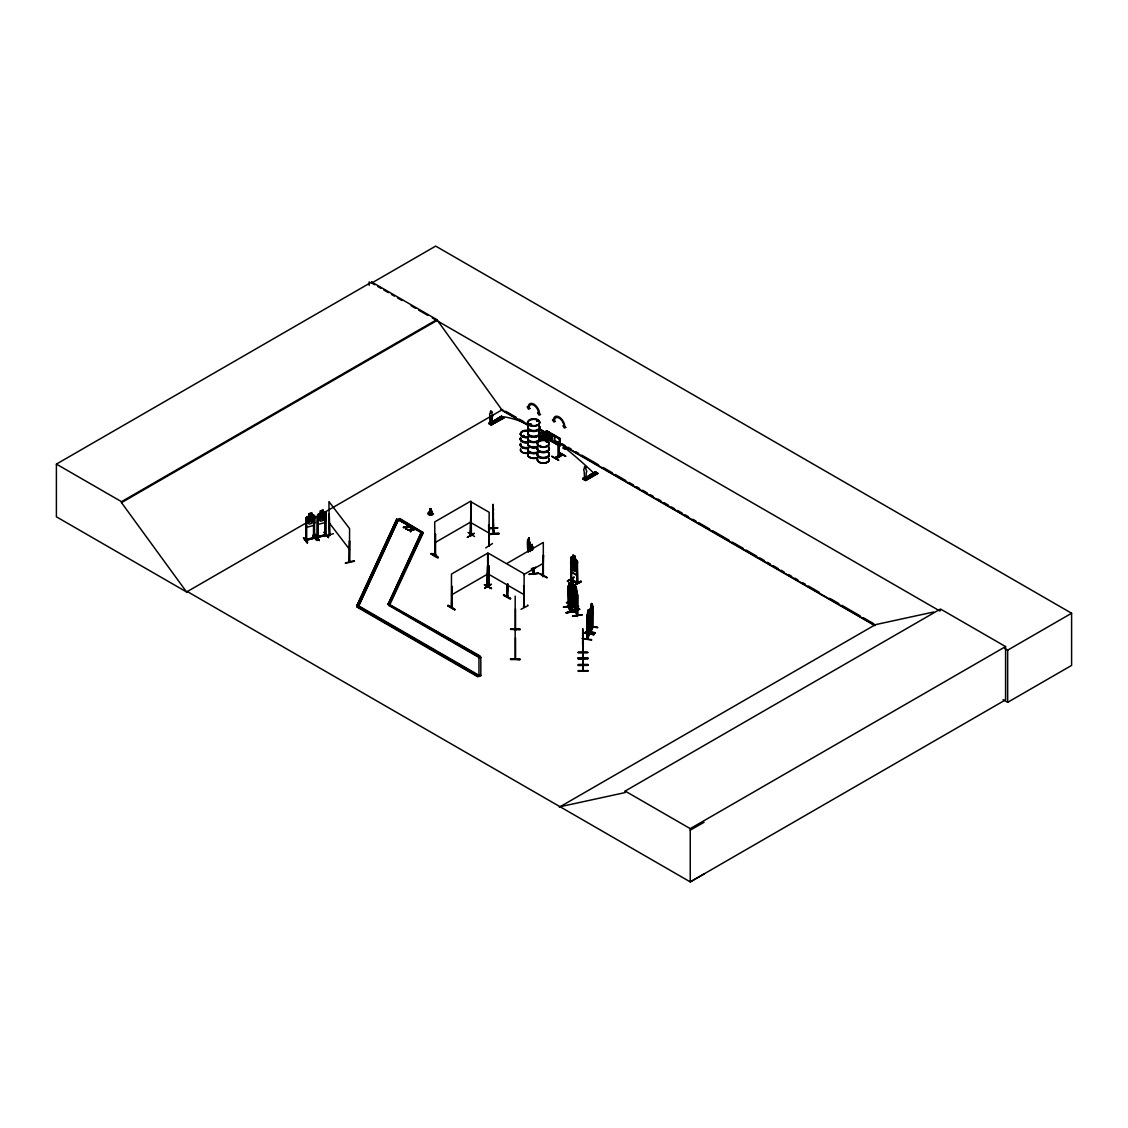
<?xml version="1.0" encoding="UTF-8"?>
<svg xmlns="http://www.w3.org/2000/svg" width="1128" height="1128" viewBox="0 0 1128 1128"><rect width="100%" height="100%" fill="white"/><g stroke="black" fill="none" stroke-linecap="round" stroke-linejoin="round"><path stroke-width="1.5" d="M430.417 511.28C429.613 502.919 435.112 517.865 429.134 514.199L430.374 508.573L431.051 511.351M492.301 416.979L491.893 423.564L492.301 416.979A2.129 1.227 60 0 0 491.893 414.117L491.963 411.946M585.869 479.033L586.278 472.449A2.129 1.227 60 0 0 585.968 469.544L585.869 467.161L584.558 466.414M493.415 520.361L492.696 508.545L493.542 513.959M329.644 535.039L328.868 535.123L329.291 534.319L329.644 535.588L329.249 514.213L329.644 535.588M349.172 561.645L349.525 540.749L349.609 562.209L349.567 560.87M492.767 528.454L493.232 528.214M493.274 528.99L492.809 505.781L493.133 507.459M493.133 506.416L493.091 504.442L493.669 533.967L492.809 505.781M494.036 533.065L493.162 528.454M589.253 618.525L586.997 625.73L589.126 618.553M592.355 614.661L592.609 611.573L590.353 618.764M586.814 639.209L586.997 615.352M587.42 638.857L587.152 615.973L588.337 609.895L588.421 612.617M589.042 634.528L589.267 613.167L589.493 634.528M589.62 634.147L587.166 639.322L587.392 617.975M590.762 631.144L592.849 626.815M592.947 606.258L592.369 627.619L592.764 626.844M582.33 638.617L591.608 640.069M582.33 638.279L591.594 639.646M585.559 631.976C591.199 629.678 603.762 636.107 585.573 631.891M594.935 633.09L585.686 631.609L594.921 633.132M429.81 514.523L430.261 508.714L428.823 513.719M564.592 447.294C564.381 444.502 561.476 449.536 564 448.324M550.337 433.504C557.613 437.424 558.134 438.947 560.094 438.468L546.403 430.713L545.529 432.87L543.386 431.531M559.798 445.546L559.164 445.038M559.756 438.665L559.826 446.293L559.826 438.552L546.333 430.755L545.614 432.997L546.347 432.137L552.283 436.846L552.283 439.243L550.506 439.497M493.26 516.553L493.387 515.397M490.511 411.1L490.384 413.243A2.129 1.227 60 0 0 490.074 415.809L490.384 422.69L491.159 422.563M490.003 422.239L491.018 422.563M558.811 443.135L558.811 456.882L558.007 456.558M585.136 477.934L584.163 478.3L585.079 477.694M584.642 478.286L584.36 477.891M584.121 478.173L585.065 477.877M570.895 596.275L570.571 598.376L568.681 594.216M573.419 591.706L573.066 593.751L573.348 591.791M577.028 602.042L577.282 600.025L576.916 602.07L575.026 597.896M305.744 540.227L314.289 537.986M313.542 537.689C309.89 540.58 304.222 537.929 306.717 540.256L306.633 519.134L305.843 519.331L305.885 540.397L306.026 517.935L306.026 524.816M306.083 540.382L314.656 538.169L314.656 537.407L313.542 538.239L313.64 517.343L314.557 517.315L313.64 517.343M317.194 537.309L326.105 535.25L325.343 534.742M324.991 535.321L325.09 514.424L326.006 514.41L325.216 514.608M325.259 534.728L325.921 534.291L325.738 535.067M429.542 512.831L430.374 508.573M492.739 528.567L493.655 533.911M474.296 533.417L467.387 537.266M429.134 514.199L430.304 508.784M515.637 630.129L515.623 628.987M515.581 659.147L515.524 637.828M523.843 435.718L522.334 435.887M530.089 424.17L531.091 424.17M531.147 424.692L530.033 424.692M531.485 424.734L529.751 424.636M536.745 420.73L537.788 420.645L536.773 420.814M537.689 420.786L536.815 420.575M537.097 420.631L537.28 420.871M539.212 445.757C542.004 445.659 539.184 446.251 539.847 445.475M546.46 442.106L547.08 442.162M591.862 475.494L591.001 474.846M592.129 475.494L591.157 474.93M583.148 653.168L583.162 651.97M582.725 658.146L582.725 656.778M324.483 535.885L333.409 533.784M430.966 553.862C445.405 563.929 434.209 551.62 430.966 553.876M454.908 609.275C433.843 597.093 469.319 617.834 447.774 605.933M448.056 605.75L454.598 609.825M503.737 594.653L510.617 598.489L510.237 599.137L503.426 595.203L510.589 598.489M551.832 456.487L558.614 460.407M551.846 456.149L558.642 460.041M570.5 593.356L570.091 594.526L568.921 589.958L569.33 582.626M515.144 628.987L515.623 629.748M313.598 525.352L314.698 522.673M314.656 522.616L313.711 525.479L306.957 527.199L306.125 524.788M321.72 516.116L319.379 514.537L321.17 517.005L319.294 520.544L321.79 517.414C322.848 521.192 326.33 518.908 322.368 516.723L324.187 513.296L321.847 516.116M325.047 522.447L326.105 512.817L325.09 512.168L318.392 513.874L317.476 515.017L317.335 537.478L317.292 516.413L318.082 516.215L318.279 537.28L318.082 516.215M326.147 519.768L325.16 522.56L318.406 524.294L317.476 521.897M533.403 573.376L534.108 572.968L531.838 568.498M534.023 568.526L534.052 573.799L531.528 568.554M568.061 606.709L570.542 612.053L570.5 588.562L569.302 582.471L569.231 585.206M568.709 607.231L568.413 585.841L568.667 607.174M571.558 601.675L570.923 601.238L573.771 607.188M570.599 611.404L570.895 589.436M575.139 610.234L574.815 609.529L575.463 610.812L566.073 612.744L575.477 611.587L566.101 612.716M577 591.735L575.012 587.603L575.675 588.788L575.576 586.236L577.296 593.201L577.296 615.634L577.592 594.668L577.677 615.521M576.676 570.105L577.353 567.934L576.676 570.105L571.445 567.088L570.768 564.127M583.289 670.977L582.979 638.533M572.869 562.689L570.613 562.336L571.318 572.164L576.591 575.153L577.282 566.129M576.591 575.153L577.437 572.982M406.263 528.736L406.954 527.044L409.845 526.663L406.954 527.467L406.263 529.173L405.713 528.426L406.263 529.173M407.842 529.638L410.677 529.624L410.662 531.711L411.452 527.594L410.775 529.695L407.842 530.075L410.775 529.695M410.662 531.711L412.002 527.904M406.376 526.734L403.443 527.537L406.277 527.523L407.053 525.056L407.053 527.114L409.845 527.1M407.053 525.056L406.376 527.157L403.443 527.537M307.267 542.963L303.432 537.844L307.295 542.906M307.69 542.455L303.756 537.76M314.839 534.968C327.684 552.382 306.915 522.602 318.716 540.002M315.276 534.446L319.069 539.903M405.713 528.849L406.277 527.086L403.443 527.1M406.954 527.467L407.603 525.366M410.113 531.387L410.677 529.624M490.102 423.705C491.836 424.805 489.947 420.532 490.342 422.859M558.741 456.84L559.15 442.557L557.923 443.487L558.064 456.614M554.849 458.165L561.589 454.246M574.166 577.437L567.412 581.033M491.357 584.36L484.688 587.956M439.61 633.273L388.117 604.298L421.181 533.036L422.506 532.275L399.918 518.584L398.593 519.345L358.507 606.356L356.716 606.074L396.802 519.063L422.986 533.318L389.907 604.58L388.596 605.341L422.986 532.656M356.716 606.074L396.802 519.063M480.824 675.305L478.963 675.305L358.464 605.736L357.139 607.146L358.464 606.385L398.593 519.345M388.117 604.298L421.181 532.388L422.506 531.626M587.688 611.813L588.435 609.91M590.987 604.707L591.016 607.301L590.875 604.693C592.285 600.914 592.637 606.032 590.367 608.457C589.309 613.082 591.833 603.691 590.508 609.021L590.494 632.413L592.976 627.154M591.044 604.848L591.537 603.804L591.044 605.708M587.688 612.673L588.181 611.616M587.011 615.409L589.225 611.729M590.423 610.967L590.423 614.436M589.394 634.613L589.591 613.223M590.903 612.927L591.664 606.497L590.423 631.835M584.826 633.287L594.089 634.726L584.953 632.963M597.572 627.436L588.308 626.012M586.814 638.448L589.027 634.035M586.842 639.266L589.295 633.978M590.339 631.877L590.099 609.895M590.198 632.314L592.651 627.027M528.51 423.818L528.51 425.2M487.916 586.532L488.946 586.757L488.861 565.889L488.015 565.664L488.861 565.889M488.621 586.123L487.945 585.742L488.692 586.165M487.93 586.165L486.944 587.152L487.634 565.889L487.183 587.279L487.86 586.884L488.015 552.988L524.153 573.856L523.914 606.92M306.745 540.199L306.675 539.198M314.472 537.971L314.388 537.21L306.717 539.438M314.543 538.211L314.557 515.792L313.64 515.073L306.943 516.779L306.069 517.992L306.985 516.864M326.147 512.859L326.077 535.306L317.532 537.464M571.642 579.806L570.712 579.609L571.177 578.72M571.713 579.115L571.078 578.706M577.409 583.486L576.986 582.147L577.508 582.725M571.078 579.468L577.762 583.317L577.057 562.082L577.296 583.444M435.634 554.497L435.549 555.357L435.549 534.404L434.703 534.63L435.549 534.404M559.389 438.82L559.46 438.002L559.164 438.961M560.08 439.088L548.716 432.842L548.941 431.996L548.716 432.842M564.86 447.774C563.309 451.905 568.202 446.279 564.86 447.774A445.165 416.317 69.6 0 1 594.611 473.915M559.22 456.572L558.811 456.177M529.695 424.452L529.934 424.213M522.292 435.831L523.857 435.591M547.277 441.88L546.361 441.88M527.89 551.409C525.718 529.37 531.443 541.877 530.357 551.592L530.231 544.683M531.217 549.688L531.443 545.825L532.909 548.758L531.993 544.443L532.783 548.8M571.642 571.135L571.473 580.004L570.796 579.637L571.811 580.469L571.233 602.563M574.885 588.04L575.421 610.756M589.253 611.644L589.408 633.795M592.764 627.605L592.256 604.312M488.621 524.943L488.932 546.022L489.171 512.295L471.095 501.861L470.827 535.532M471.448 535.603L471.095 514.551L471.137 535.405M570.599 610.854L568.484 606.751L568.78 583.909L569.302 585.037M434.745 554.666L434.632 555.54L435.634 555.258M470.277 534.15L470.926 533.826M470.235 534.982L470.926 534.587M452.328 586.532L451.708 607.809L451.722 586.884M486.944 587.152L487.705 586.715L487.634 553.199L451.482 574.067L451.411 607.668L452.328 607.484M507.318 596.275L507.529 596.233M507.149 584.374L507.191 596.797M542.624 575.632L543.061 575.731M311.822 515.609L311.779 512.986L308.903 513.719L309.044 516.398L307.606 517.625L307.606 522.419L309.044 524.111L311.723 523.42L313.161 520.995L313.161 516.201L311.723 515.722L311.68 513.099M320.493 513.48L319.055 514.706L319.055 519.5L320.493 521.192L323.172 520.501L324.61 518.09L324.61 513.296L323.172 512.803L323.228 510.067L320.352 510.801L320.394 513.423L320.493 510.913L323.172 510.237M534.023 573.743L531.838 569.048M577.028 615.042L577.677 614.76L575.421 610.29M577.621 615.507L575.167 610.29M496.912 419.602L498.238 419.813L496.912 419.87M523.857 436.353L523.604 435.478M572.798 580.765L577.508 583.486L577.508 561.053L571.501 556.851L570.768 557.246L570.923 586.574L573.165 593.737M501.889 416.683L489.228 423.62L489.792 424.072L502.059 416.993L501.452 416.246L489.03 423.606L490.454 421.872M501.452 416.246L503.892 418.037L490.863 424.664L491.653 425.101M491.159 424.833L503.863 418.037M595.274 472.054L594.174 472.618M583.768 479.541L595.866 472.167L583.303 479.259L583.19 478.06L584.6 477.44L584.769 479.583M595.429 471.73L597.544 473.351M572.939 560.08L575.181 561.349L572.939 560.249M571.402 561.772L576.605 564.804M576.634 564.733L577.367 566.129L575.181 563.915L576.239 565.452L576.239 570.246L575.111 571.656L573.01 570.472L571.896 567.779L571.896 562.999L573.01 562.773M570.613 569.217L571.388 572.122L576.605 574.984M538.507 429.416L544.105 432.602L544.345 431.756L538.747 428.584M544.105 432.602L544.345 431.756M538.507 436.381L544.105 439.553C533.699 430.783 540.284 438.496 546.953 441.118L547.743 438.834L549.971 440.117M544.105 439.553L544.345 438.707M470.164 535.024L470.855 513.762L470.404 535.151L471.067 534.63M474.507 536.491L468.007 532.486M470.587 534.334L470.799 533.854M484.405 584.84L491.596 588.506L484.786 584.614M451.82 606.977L451.764 607.005M451.482 607.625L452.088 586.405M543.033 576.464L543.301 555.131L542.906 576.535L543.301 575.238M542.85 576.521L543.541 555.258M540.072 574.081L547.263 577.747L540.453 573.856M524.393 586.405L523.533 586.179M507.755 595.753L507.445 597.036L507.755 584.022M543.245 575.999L542.624 576.394L543.372 575.957L543.301 542.441L507.149 563.309M523.462 606.469L524.393 606.483L523.575 606.356M521.037 609.317L528.087 605.609L527.707 604.975M467.373 537.323L474.141 533.347M492.471 543.541L485.717 547.898M187.417 591.594L186.684 592.031L56.4 516.807L56.4 464.101L371.732 282.042L436.832 319.619L501.932 409.915L527.791 424.847M371.732 282.042L371.732 283.015L435.676 246.101L1071.6 613.251L1071.6 665.421L1007.656 702.335L1003.088 699.684M56.4 464.101L121.5 501.678L436.832 319.619M704.041 874.031L690.237 881.899L187.333 591.551L186.585 591.974L121.5 502.651L436.832 320.592M491.893 412.242L491.145 410.93M490.074 415.809L490.483 422.633M186.585 591.974L305.871 523.11M313.471 518.711L318.026 516.088M324.117 512.577L502.665 409.492M490.624 421.971L489.214 422.591M489.058 423.649L501.622 416.74M489.665 423.874L501.889 416.782M491.3 424.523L492.71 423.183L492.71 424.086L490.469 422.774M491.3 423.79L492.71 423.183M490.849 424.65L503.299 417.586M491.3 424.904L503.708 417.727M541.059 429.923L547.01 433.448L547.743 436.437L550.041 437.678L550.041 440.244M396.802 519.712L398.593 519.994L399.918 518.584M540.989 437.678L546.953 441.118M552.367 434.153L554.581 436.226L554.511 442.303L554.581 436.226M548.941 439.666L548.786 437.551L549.533 439.525M430.417 511.9C423.536 513.113 432.052 517.78 433.533 513.564M552.297 441.894L554.581 442.246M557.923 443.262C559.037 447.915 553.425 439.694 558.67 443.924L559.432 443.487L558.388 442.12L558.952 443.544L558.205 443.107M559.051 452.399L565.833 456.304L558.67 452.173M561.673 453.907L554.525 458.024L561.688 454.358M555.667 458.264L562.505 454.753M562.816 454.993L556.005 458.842M434.703 542.808L470.855 521.94M584.6 477.44L583.19 478.06M589.761 474.987C595.81 477.708 587.138 475.438 591.001 474.282L593.257 475.762L591.001 474.282M592.101 473.633C598.15 476.354 589.479 474.084 593.356 472.928L595.612 474.409L593.356 472.928M595.429 471.913L583.007 479.076L585.629 480.584L597.868 473.506L595.598 472.209M583.458 479.358L595.429 471.997M585.277 479.273L586.687 478.653L585.277 479.992L583.359 478.892M597.248 472.956L584.826 480.119L597.276 473.069M597.685 473.027L585.305 480.415L585.446 479.372M597.713 473.323L585.474 480.387M451.482 594.935L487.634 574.067M523.716 574.617L543.301 563.309M571.543 556.696L573.137 557.697L573.137 555.131M570.994 589.859L570.796 558.741L571.642 558.966M577.663 562.435L576.817 562.223M571.445 567.088L576.746 570.063M567.454 581.456L574.237 577.113L567.454 581.019M574.237 584.938L581.047 581.061L574.321 585.376M581.385 581.653L574.237 585.376L581.357 581.597M388.596 605.341L478.963 657.511L480.274 656.75L478.963 656.863L388.596 604.693M357.139 606.497L477.637 676.067L478.963 675.305M357.139 607.146L477.637 676.715L480.824 675.954L480.824 656.863L478.963 656.863L478.963 675.954L439.3 653.056M559.319 807.169L875.399 624.672L933.631 612.01M560.052 806.731L625.152 792.575L625.152 791.066L940.484 609.007L1005.584 646.584L1005.584 699.839L690.237 881.899L690.237 828.643L1005.584 646.584M940.484 610.516L939.751 610.953L432.292 317.969M1004.639 648.417L1007.656 650.165L1071.6 613.251M690.237 830.166L704.041 822.298M546.925 441.02L547.743 440.639M435.309 534.263L434.943 555.625L434.943 534.757M435.084 555.625L434.703 521.94L470.855 501.072L470.827 535.617M451.863 607.752L452.102 606.455M523.801 436.24L522.363 436.014M539.974 445.856L540.749 446.025M317.363 536.477L325.132 534.954L317.56 536.731M345.422 562.914L354.164 560.672M345.436 563.281L354.361 561.307M311.723 513.155L308.945 513.776L308.945 516.342M318.209 516.384L317.292 516.413M312.653 535.546L317.01 540.481L313.091 535.377M328.459 537.577L324.103 532.19L328.417 537.52M488.819 545.656L489.228 545.05M430.417 508.841L432.221 513.55M488.283 586.391L488.946 585.996M528.214 551.352L528.722 537.718L529.822 543.809L529.413 549.787L528.242 545.219M529.441 539.48L528.623 537.732M528.115 541.454L528.115 551.888M530.639 546.149L530.639 549.632M531.189 546.178L531.316 549.674M531.993 547.01L532.106 544.429M532.938 568.089L536.026 567.328L532.952 568.244M529.258 574.11L538.648 573.405L529.272 574.18M570.895 579.651L573.447 584.882L571.811 577.903L571.741 580.638M572.629 579.665L572.502 589.972L571.332 585.404M570.119 584.234L569.992 586.842M573.419 584.868L573.447 607.315L573.517 585.869L573.757 607.273L573.56 605.99M570.895 586.532L571.247 589.62M570.021 586.814L570.923 589.465M576.493 587.97L576.366 598.291L575.195 593.723M570.303 590.635L570.486 611.982M575.393 589.916L575.365 611.32M574.758 594.851L575.111 597.925M575.632 600.914L566.496 602.662L575.731 601.083M575.745 600.801L566.496 602.662M563.464 607.09L572.855 605.962M563.563 607.259L572.841 605.524L563.478 607.061M568.667 606.709L568.089 585.883M578.368 606.864C549.674 610.53 597.896 603.085 569.118 608.288M579.609 609.12L570.218 610.671L570.613 611.461M579.595 609.402L570.274 610.812M570.359 610.981L579.595 609.12M566.073 612.744L575.365 611.277M572.827 615.888C601.647 611.954 553.03 619.173 582.104 614.816M407.053 526.677L409.845 526.663M411.452 529.215L414.244 529.638L411.353 530.005M414.244 529.638L411.452 529.652L414.244 529.201M407.842 530.075L410.677 530.061M325.329 535.476L325.09 514.424M540.143 573.969L546.897 577.536M484.462 584.727L491.314 588.619M558.741 452.511L565.495 456.389M530.837 425.101L529.85 424.748M522.729 435.986L523.477 435.69M591.326 474.888L592.214 475.283M489.707 528.313L497.716 527.749L489.764 528.623M489.749 528.482L497.702 528.045M498.604 533.262C468.67 534.898 519.514 532.19 489.115 534.503M498.646 533.925L489.073 534.235L498.661 533.981M591.664 605.651L592.073 610.417L590.903 614.986L590.508 613.815M493.444 509.983L493.373 508.813L493.387 510.603M492.71 513L492.908 516.116M515.524 608.824L515.538 630.242M520.149 629.17L510.561 629.339L520.149 629.607M520.149 629.466L510.561 629.212M510.575 658.837L520.163 659.542L510.575 658.921M520.163 659.527L510.575 659.57M510.575 659.274L520.149 659.217M582.725 631.807L582.979 664.815M582.626 644.539L582.725 628.606L582.852 671.019M578.1 652.308L587.688 652.28M578.1 652.463L587.688 652.492M478.963 657.511L480.824 657.511M587.688 658.371L578.1 658.442L578.1 657.723L587.688 657.723L587.688 658.456M578.34 659.217L587.928 658.907M578.34 664.801L587.928 664.9M587.928 665.097L578.297 665.083L587.928 665.182L587.928 664.434L578.34 664.448L578.297 665.52L587.885 665.379M587.885 670.991L578.297 670.991L587.885 671.075M532.021 547.165L531.626 550.337M324.215 532.543L328.022 537.252M316.545 540.171L312.724 535.462M577.353 614.986L577.367 594.174M592.51 604.664L592.397 627.563M587.632 611.672L587.533 614.224M586.715 623.77L587.096 625.744M597.572 627.464L588.181 626.336M588.196 626.181L597.473 627.633M594.23 634.429L584.84 632.85M388.117 603.649L480.274 656.101M356.716 605.426L358.507 605.708M541.073 430.022L538.775 429.571L538.775 435.605M488.861 545.98L488.861 524.802M530.738 424.015L531.485 424.452M531.443 569.076L533.727 573.842L533.798 568.047M570.867 611.926L568.54 606.751M575.026 610.812L575.576 586.236M577.296 582.683L571.473 579.468L576.986 582.372M515.129 659.217L515.2 596.134M538.507 428.71L544.105 431.897M538.747 429.289L544.345 432.461M538.507 435.676L544.105 438.848M538.747 436.24L544.345 439.412M491.047 584.248L484.688 588.393M524.393 607.245L523.773 586.052M371.732 283.015L374.764 284.764M377.795 286.512L380.827 288.26M383.844 290.009L388.384 292.631M391.416 294.38L394.447 296.128M397.479 297.877L402.019 300.499M411.1 305.744L415.64 308.367M418.671 310.115L427.752 315.346M546.347 433.42L550.506 435.817L550.506 438.214L542.779 432.376L541.003 432.63L541.003 435.027L542.779 437.34L546.939 439.737L547.672 438.877L558.67 445.278M543.752 432.348L544.5 432.771M505.711 411.241L516.356 417.388M519.402 419.151L523.97 421.787M561.998 443.741L565.043 445.504M568.089 447.252L571.12 449.014M575.689 451.651L578.734 453.4M581.78 455.162L598.517 464.821M603.071 467.457L612.208 472.731M615.239 474.479L625.899 480.627M628.93 482.389L633.499 485.026M636.544 486.774L639.59 488.537M642.636 490.299L647.19 492.922M650.236 494.684L653.281 496.447M657.836 499.069L660.881 500.832M663.927 502.594L668.495 505.231M671.541 506.98L674.572 508.742M677.618 510.49L682.186 513.127M685.232 514.89L688.263 516.638M692.832 519.275L695.877 521.037M698.923 522.786L709.568 528.933M712.614 530.696L729.351 540.354M732.382 542.117L743.042 548.264M746.073 550.013L756.733 556.174M759.764 557.923L764.333 560.56M767.378 562.322L770.424 564.071M773.47 565.833L778.024 568.47M781.07 570.218L784.115 571.981M788.669 574.617L791.715 576.366M794.761 578.128L797.806 579.877M802.375 582.513L805.406 584.276M808.452 586.024L819.097 592.186M829.757 598.333L838.88 603.593M841.925 605.355L860.185 615.888M863.216 617.65L873.876 623.798M558.388 442.12L559.15 442.557M555.173 440.653L874.651 625.109M500.931 409.774L526.889 424.762M560.461 444.15L874.877 625.673M556.358 442.74L558.036 443.699M553.115 441.358L558.67 444.573M559.389 444.996L560.122 445.405L548.716 439.088M547.827 439.243L558.43 445.405M594.174 472.449L596.444 473.746M585.023 478.046L584.078 477.652L583.98 479.245M583.98 477.722L586.518 479.273M584.332 478.046L586.687 479.555L586.518 478.554M471.095 522.729L489.171 533.163M401.427 520.107L422.506 532.275M398.593 519.994L421.181 532.388M412.002 528.341L411.452 527.594M488.015 573.856L524.153 594.724M442.627 635.008L453.16 641.099M456.177 642.833L478.765 655.876M359.987 607.273L414.892 638.97M417.952 640.732L422.521 643.369M425.58 645.131L436.254 651.293M625.152 791.066L690.237 828.643M313.598 515.172L314.698 515.778L314.599 522.687M576.817 583.176L577.057 562.082M349.44 562.125L349.581 528.609L328.953 501.607L329.305 535.617M538.86 435.563L541.073 437.636M533.643 573.828L533.474 568.089M548.49 435.704L546.446 432.419L548.984 435.493C551.832 433.631 552.946 437.297 549.477 436.31L551.677 439.68L548.998 436.55M328.953 522.476L349.581 549.477M306.633 519.134L305.843 519.331M573.63 606.779L570.994 602.028L573.489 606.131M584.558 478.004L584.149 471.222A2.129 1.227 60 0 1 584.459 468.67L584.459 466.795M489.82 424.057L489.199 423.508L491.47 424.805L491.47 423.888M577.353 561.081L575.209 558.896L575.28 556.287L572.982 555.046L571.952 562.745L573.066 565.452L575.139 566.651L576.253 565.227L575.139 556.372M571.882 578.791L572.361 580.694L571.882 579.637M575.731 587.096L576.225 588.153M575.731 587.956L576.225 589.013M569.471 583.345L569.95 584.389M569.471 584.191L569.95 585.249M568.667 583.923L570.655 588.055M577.282 615.578L574.942 610.784M532.162 545.303L532.656 547.221L532.162 546.163M528.792 538.592L529.272 540.495L528.792 539.452M532.783 549.646L531.866 547.334L532.204 550.126M528.651 546.093L529.413 547.729L528.651 541.299L528.44 551.846M526.776 424.029C529.652 424.918 527.41 419.856 526.776 424.029A246.933 132.399 85 0 0 501.086 416.444M587.152 620.767L587.547 621.951L588.717 617.383L588.337 609.895M578.269 606.596L568.991 607.936M432.066 514.058L430.769 508.77L431.502 514.438M493.091 504.442L493.204 529.046M492.992 512.803L493.26 514.495M493.119 516.568L492.865 511.9M538.535 573.038L529.272 574.462M430.543 508.855L430.67 514.622M1007.656 650.165L1007.656 702.335M587.688 652.619L578.1 652.619M584.431 477.341L584.431 478.258M571.529 588.548L571.558 602.521M571.402 559.093L571.402 579.961M570.994 596.811L571.092 602.479M559.587 443.501L559.587 438.933L559.347 442.106M556.555 442.627L556.555 443.826M547.672 434.774L547.672 440.681M528.722 537.718L528.75 540.425M507.995 584.149L507.374 597.05L507.389 584.515M501.636 418.756L499.38 417.628M499.281 420.109L497.025 418.981M498.04 420.829L495.784 419.701M492.541 423.07L492.541 423.804M490.102 422.182L490.003 423.761M488.621 566.016L488.692 586.927M488.241 565.537L488.015 586.616M369.18 281.845L369.18 285.299M313.767 517.526L313.683 538.409M121.5 501.678L121.5 502.651M539.001 431.742A6.063 3.497 0 0 1 533.755 436.987A6.063 3.497 0 0 1 528.51 431.742M538.93 432.094A5.964 3.44 0 0 1 533.755 437.269A5.964 3.44 0 0 1 528.595 432.094M538.93 436.592A5.964 3.44 0 0 1 533.755 441.767A5.964 3.44 0 0 1 528.595 436.592M539.001 425.975A6.063 3.497 0 0 1 533.755 431.234A6.063 3.497 0 0 1 528.51 425.975M538.93 431.136A5.978 3.454 0 0 1 533.755 436.31A5.978 3.454 0 0 1 528.581 431.136M538.93 426.342A5.978 3.454 0 0 1 533.755 431.516A5.978 3.454 0 0 1 528.581 426.342M539.001 431.446A6.063 3.497 0 0 1 533.755 436.691A6.063 3.497 0 0 1 528.51 431.446M539.001 425.679A6.063 3.497 0 0 1 533.755 430.938A6.063 3.497 0 0 1 528.51 425.679M538.93 425.369A5.964 3.44 0 0 1 533.755 430.543A5.964 3.44 0 0 1 528.595 425.369M538.042 452.37A6.063 3.497 0 0 1 530.061 452.68A6.063 3.497 0 0 1 528.51 448.154M537.971 452.666A5.964 3.44 0 0 1 530.132 452.962A5.964 3.44 0 0 1 528.595 448.507M538.902 437.452A5.936 3.426 0 0 1 533.755 442.599A5.936 3.426 0 0 1 528.609 437.452M537.971 457.503A5.964 3.44 0 0 1 530.132 457.799A5.964 3.44 0 0 1 528.595 453.343M538.042 446.617A6.063 3.497 0 0 1 530.061 446.914A6.063 3.497 0 0 1 528.51 442.387M537.986 451.708A5.978 3.454 0 0 1 530.118 452.004A5.978 3.454 0 0 1 528.581 447.548M536.745 447.464A5.978 3.454 0 0 1 529.525 446.914A5.978 3.454 0 0 1 528.581 442.754M538.042 452.074A6.063 3.497 0 0 1 530.061 452.384A6.063 3.497 0 0 1 528.51 447.858M538.042 446.321A6.063 3.497 0 0 1 530.061 446.617A6.063 3.497 0 0 1 528.51 442.091M537.971 445.941A5.964 3.44 0 0 1 530.132 446.237A5.964 3.44 0 0 1 528.595 441.781M549.054 458.588A5.95 3.44 0 0 1 543.301 462.917A5.95 3.44 0 0 1 537.548 458.588M548.49 447.506A5.978 3.454 0 0 1 544.091 452.652A5.978 3.454 0 0 1 537.534 448.338M548.476 446.547A5.964 3.44 0 0 1 544.091 451.679A5.964 3.44 0 0 1 537.548 447.365M548.476 453.259A5.964 3.44 0 0 1 544.091 458.405A5.964 3.44 0 0 1 537.548 454.09M548.56 452.906A6.063 3.497 0 0 1 544.091 458.123A6.063 3.497 0 0 1 537.45 453.752M548.56 452.61A6.063 3.497 0 0 1 544.091 457.827A6.063 3.497 0 0 1 537.45 453.456M548.49 452.3A5.978 3.454 0 0 1 544.091 457.446A5.978 3.454 0 0 1 537.534 453.132M548.56 447.139A6.063 3.497 0 0 1 544.091 452.37A6.063 3.497 0 0 1 537.45 447.985M548.56 446.843A6.063 3.497 0 0 1 544.091 452.074A6.063 3.497 0 0 1 537.45 447.689M527.904 436.973A5.964 3.44 0 0 1 520.403 433.645A5.964 3.44 0 0 1 527.904 430.318M527.904 453.019A5.936 3.426 0 0 1 520.628 448.817M527.904 442.782A5.978 3.454 0 0 1 520.586 438.552M527.904 441.809A5.964 3.44 0 0 1 520.6 437.594M527.904 448.535A5.964 3.44 0 0 1 520.6 444.319M527.932 448.253A6.063 3.497 0 0 1 520.501 443.967M527.932 447.957A6.063 3.497 0 0 1 520.501 443.671M527.904 447.576A5.978 3.454 0 0 1 520.586 443.346M527.932 442.486A6.063 3.497 0 0 1 520.501 438.2M527.932 442.19A6.063 3.497 0 0 1 520.501 437.904M527.904 453.343A5.964 3.44 0 0 1 520.6 449.127M541.807 435.76L544.5 436.268L547.038 439.342L545.007 436.057C548.349 437.044 547.165 433.307 544.486 435.196L541.849 431.982L544.006 435.436L541.835 435.648M587.392 615.761L587.364 621.81L588.069 617.806C589.295 623.981 588.774 605.045 588.083 616.621L587.392 615.761M590.748 608.81L590.719 614.845L591.424 610.84C592.651 617.058 592.158 597.939 591.439 609.67L590.748 608.81M568.893 585.404L569.09 591.876L569.569 590.367C570.26 602.394 570.754 583.331 569.584 589.253L568.893 585.404M529.878 549.519L529.582 543.005L529.159 544.415C528.482 532.811 528.017 551.902 529.173 545.585L529.836 549.562M572.968 589.704L572.7 583.204L572.249 584.614C571.572 572.869 571.106 592.115 572.263 585.784L572.925 589.747M576.831 598.023L576.563 591.523L576.112 592.919C575.449 581.202 574.885 600.293 576.126 594.104L576.789 598.066M576.14 566.157L574.208 562.632C573.475 566.157 570.613 563.38 573.729 561.8L572.347 558.064L574.166 561.476C574.984 558.078 577.635 560.968 574.645 562.35L576.14 566.157M575.929 571.276L573.969 567.779C573.165 571.36 570.373 568.427 573.489 566.933L572.093 563.21L573.94 566.609C574.758 563.21 577.437 566.087 574.42 567.483L575.929 571.276M312.837 522.095L311.864 522.349L310.341 520.332L307.803 523.378L309.721 519.923L307.93 517.442L310.285 519.19L312.738 516.215L310.919 519.641L312.837 522.095M431.291 553.58L438.101 557.514L431.277 553.622M588.308 613.463L587.547 619.892L588.308 613.463M323.257 513.564L323.172 518.457L320.493 519.134L320.493 514.34L323.172 513.663M565.734 427.343L564.367 428.076L562.999 425.764L563.944 426.314A6.726 3.877 60 0 0 559.192 418.079A6.726 3.877 60 0 0 554.44 420.829L555.385 421.364L553.918 422.055L552.466 419.686L553.411 420.236A8.051 4.653 60 0 1 559.107 416.937A8.051 4.653 60 0 1 564.79 426.807L565.734 427.343M529.934 408.463L528.538 409.196L527.171 406.884L528.115 407.419A8.051 4.695 59.6 0 1 533.854 404.106A8.051 4.695 59.6 0 1 539.607 413.948L540.552 414.484L539.085 415.174L537.605 412.82L538.564 413.356A6.726 3.92 59.6 0 0 533.77 405.149A6.726 3.92 59.6 0 0 528.976 407.913L529.934 408.463M311.243 513.705L309.523 515.002L311.243 513.705M322.693 510.787L320.972 512.084L322.693 510.787M311.723 516.568L309.044 517.259L309.044 522.053L311.723 521.362L311.723 516.568M527.904 546.333L528.059 549.435L527.904 546.333M568.484 591.086L568.667 594.259L568.484 591.086M587.688 658.075L578.1 658.075L587.688 658.146M587.885 670.638L578.297 670.624L578.297 671.357L587.885 670.624M574.73 561.603L573.391 560.842L574.73 562.463L574.73 561.603M575.111 564.818L573.01 563.633L573.01 568.427L575.111 569.612L575.111 564.818M546.939 436.057L542.779 433.66L542.779 436.057L546.939 438.454L546.939 436.057M502.468 418.276L500.197 416.965L502.468 418.276M500.395 419.475L498.125 418.164L500.395 419.475M574.758 556.583L573.433 555.822L574.758 557.443L574.758 556.583M575.139 559.798L573.066 558.6L573.066 563.394L575.139 564.592L575.139 559.798M572.502 583.12L571.741 581.484L572.502 587.914L572.502 583.12M576.366 591.439L575.604 589.803L576.366 596.233L576.366 591.439M570.091 587.674L569.33 586.038L570.091 592.468L570.091 587.674M529.54 424.692A5.964 3.44 0 0 0 539.522 423.155A5.964 3.44 0 0 0 532.219 418.939A5.964 3.44 0 0 0 529.54 424.692M530.78 425.735A5.936 3.426 0 0 0 539.706 422.76A5.936 3.426 0 0 0 530.78 419.785A5.936 3.426 0 0 0 530.78 425.735M533.755 442.091A5.978 3.454 0 0 0 538.93 436.917A5.964 3.44 0 0 1 533.755 442.106A5.964 3.44 0 0 1 528.595 436.931A5.978 3.454 0 0 0 533.755 442.091M530.766 425.453A5.992 3.454 0 0 0 539.748 422.464A5.992 3.454 0 0 0 530.766 419.475A5.992 3.454 0 0 0 530.766 425.453M530.132 457.46A5.964 3.44 0 0 0 537.971 457.164A5.95 3.44 0 0 1 530.132 457.446A5.95 3.44 0 0 1 528.595 453.005A5.964 3.44 0 0 0 530.132 457.46M539.085 445.87A5.964 3.44 0 0 0 549.068 444.319A5.964 3.44 0 0 0 541.764 440.103A5.964 3.44 0 0 0 539.085 445.87M539.085 446.364A5.964 3.44 0 0 0 549.068 444.813A5.964 3.44 0 0 0 541.764 440.597A5.964 3.44 0 0 0 539.085 446.364M540.312 446.448A5.992 3.454 0 0 0 549.294 443.445A5.992 3.454 0 0 0 540.312 440.456A5.992 3.454 0 0 0 540.312 446.448M544.091 463.213A5.964 3.44 0 0 0 548.476 458.081A5.978 3.454 0 0 1 544.091 463.227A5.978 3.454 0 0 1 537.534 458.913A5.964 3.44 0 0 0 544.091 463.213M520.403 434.139A5.964 3.44 0 0 0 527.904 437.467A5.95 3.44 0 0 1 520.403 434.139A5.95 3.44 0 0 1 527.904 430.811A5.964 3.44 0 0 0 520.403 434.139"/></g></svg>
